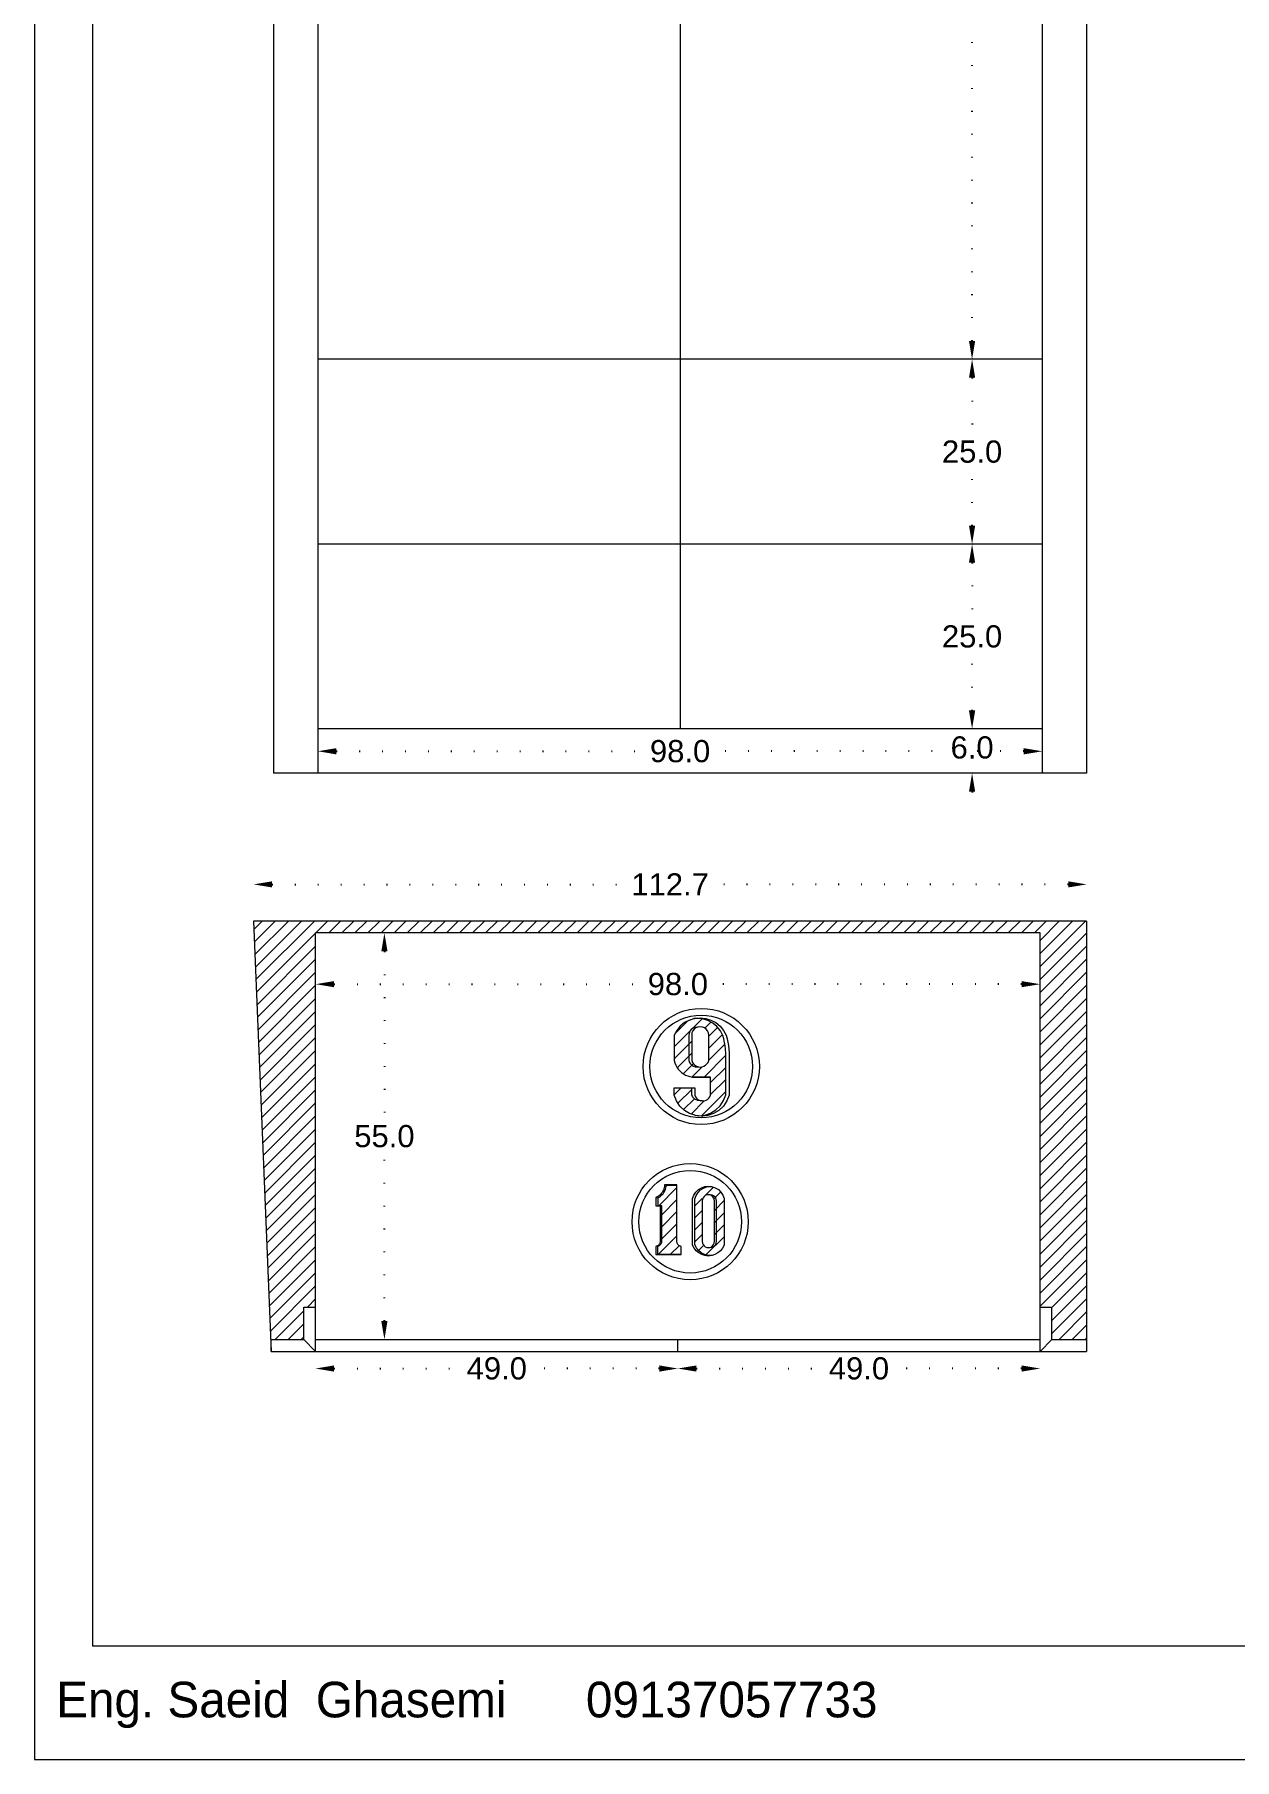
# Model space of a CAD drawing. Header units: centimetres. Extents: x 31 to 5445, y 74 to 2139.
# Drawn here: x 3373.7 to 3536, y 1610.1 to 1843.5 of the extents above; entities that cross this region are included whole.
import ezdxf

# ---------------------------------------------------------------- set-up
doc = ezdxf.new("R2010")
doc.units = ezdxf.units.CM
doc.header["$MEASUREMENT"] = 0
doc.linetypes.add('ACAD_ISO07W100', pattern=[3, 0, -3])
doc.styles.get("Standard").update_dxf_attribs({"font": 'arial.ttf'})
doc.dimstyles.get("Standard").update_dxf_attribs({"dimtxt": 3, "dimasz": 2.5, "dimexe": 0.18, "dimexo": 0.0625, "dimgap": 0.09, "dimtad": 0, "dimtih": 1, "dimtoh": 1, "dimdec": 1, "dimzin": 0, "dimdsep": 46, "dimtxsty": 'Standard', "dimcen": 0.09, "dimse1": 1, "dimse2": 1, "dimadec": 0, "dimazin": 0, "dimtfac": 1, "dimtdec": 1, "dimtofl": 0, "dimtmove": 0, "dimatfit": 3, "dimfxl": 1, "dimtolj": 1, "dimtzin": 0, "dimarcsym": 0})
pattern_1 = [(45, (2875.7739, 2228.7561), (-0.8148213, 0.8148213), [])]

# ---------------------------------------------------------------- blocks, each defined once
blk = doc.blocks.new('*D254')
at = {"color": 0, "linetype": 'ACAD_ISO07W100', "lineweight": -2, "transparency": 16777216}
for p, q in [((3405.8, 1728.49), (3454.64, 1728.49)), ((3513.5, 1728.49), (3464.66, 1728.49))]:
    blk.add_line(p, q, dxfattribs=at)
at = {"color": 0, "transparency": 16777216}
for points in [[(3405.8, 1728.91), (3405.8, 1728.08), (3403.3, 1728.49)], [(3513.5, 1728.91), (3513.5, 1728.08), (3516, 1728.49)]]:
    blk.add_solid(points, dxfattribs=at)
at = {"layer": 'Defpoints', "color": 0, "transparency": 16777216}
for p in [(3403.3, 1728.49), (3403.3, 1723.52), (3516, 1723.52)]:
    blk.add_point(p, dxfattribs=at)
at = {"color": 0, "lineweight": 20, "transparency": 16777216, "insert": (3459.65, 1728.49), "char_height": 3, "attachment_point": 5}
blk.add_mtext('\\A1;112.7', dxfattribs=at)
blk = doc.blocks.new('*D253')
at = {"color": 0, "linetype": 'ACAD_ISO07W100', "lineweight": -2, "transparency": 16777216}
for p, q in [((3414.2, 1714.99), (3456.72, 1714.99)), ((3507.2, 1714.99), (3464.68, 1714.99))]:
    blk.add_line(p, q, dxfattribs=at)
at = {"color": 0, "transparency": 16777216}
for points in [[(3414.2, 1715.41), (3414.2, 1714.58), (3411.7, 1714.99)], [(3507.2, 1715.41), (3507.2, 1714.58), (3509.7, 1714.99)]]:
    blk.add_solid(points, dxfattribs=at)
at = {"layer": 'Defpoints', "color": 0, "transparency": 16777216}
for p in [(3411.7, 1714.99), (3411.7, 1665.32), (3509.7, 1665.32)]:
    blk.add_point(p, dxfattribs=at)
at = {"color": 0, "lineweight": 20, "transparency": 16777216, "insert": (3460.7, 1714.99), "char_height": 3, "attachment_point": 5}
blk.add_mtext('\\A1;98.0', dxfattribs=at)
blk = doc.blocks.new('*D255')
at = {"color": 0, "linetype": 'ACAD_ISO07W100', "lineweight": -2, "transparency": 16777216}
for p, q in [((3421, 1719.42), (3421, 1696.04)), ((3421, 1669.42), (3421, 1692.79))]:
    blk.add_line(p, q, dxfattribs=at)
at = {"color": 0, "transparency": 16777216}
for points in [[(3420.58, 1719.42), (3421.42, 1719.42), (3421, 1721.92)], [(3420.58, 1669.42), (3421.42, 1669.42), (3421, 1666.92)]]:
    blk.add_solid(points, dxfattribs=at)
at = {"layer": 'Defpoints', "color": 0, "transparency": 16777216}
for p in [(3411.7, 1721.92), (3421, 1721.92), (3411.7, 1666.92)]:
    blk.add_point(p, dxfattribs=at)
at = {"color": 0, "lineweight": 20, "transparency": 16777216, "insert": (3421, 1694.42), "char_height": 3, "attachment_point": 5}
blk.add_mtext('\\A1;55.0', dxfattribs=at)
blk = doc.blocks.new('*D256')
at = {"color": 0, "linetype": 'ACAD_ISO07W100', "lineweight": -2, "transparency": 16777216}
for p, q in [((3414.2, 1663), (3432.16, 1663)), ((3458.2, 1663), (3440.24, 1663))]:
    blk.add_line(p, q, dxfattribs=at)
at = {"color": 0, "transparency": 16777216}
for points in [[(3414.2, 1663.42), (3414.2, 1662.58), (3411.7, 1663)], [(3458.2, 1663.42), (3458.2, 1662.58), (3460.7, 1663)]]:
    blk.add_solid(points, dxfattribs=at)
at = {"layer": 'Defpoints', "color": 0, "transparency": 16777216}
for p in [(3411.7, 1665.32), (3460.7, 1665.32), (3411.7, 1663)]:
    blk.add_point(p, dxfattribs=at)
at = {"color": 0, "lineweight": 20, "transparency": 16777216, "insert": (3436.2, 1663), "char_height": 3, "attachment_point": 5}
blk.add_mtext('\\A1;49.0', dxfattribs=at)
blk = doc.blocks.new('*D257')
at = {"color": 0, "linetype": 'ACAD_ISO07W100', "lineweight": -2, "transparency": 16777216}
for p, q in [((3463.2, 1663), (3481.16, 1663)), ((3507.2, 1663), (3489.24, 1663))]:
    blk.add_line(p, q, dxfattribs=at)
at = {"color": 0, "transparency": 16777216}
for points in [[(3463.2, 1663.42), (3463.2, 1662.58), (3460.7, 1663)], [(3507.2, 1663.42), (3507.2, 1662.58), (3509.7, 1663)]]:
    blk.add_solid(points, dxfattribs=at)
at = {"layer": 'Defpoints', "color": 0, "transparency": 16777216}
for p in [(3460.7, 1665.32), (3509.7, 1665.32), (3460.7, 1663)]:
    blk.add_point(p, dxfattribs=at)
at = {"color": 0, "lineweight": 20, "transparency": 16777216, "insert": (3485.2, 1663), "char_height": 3, "attachment_point": 5}
blk.add_mtext('\\A1;49.0', dxfattribs=at)
blk = doc.blocks.new('*D258')
at = {"color": 0, "linetype": 'ACAD_ISO07W100', "lineweight": -2, "transparency": 16777216}
for p, q in [((3500.5, 1752.02), (3500.5, 1754.52)), ((3500.5, 1741.02), (3500.5, 1738.52))]:
    blk.add_line(p, q, dxfattribs=at)
at = {"color": 0, "transparency": 16777216}
for points in [[(3500.08, 1752.02), (3500.92, 1752.02), (3500.5, 1749.52)], [(3500.08, 1741.02), (3500.92, 1741.02), (3500.5, 1743.52)]]:
    blk.add_solid(points, dxfattribs=at)
at = {"layer": 'Defpoints', "color": 0, "transparency": 16777216}
for p in [(3500.5, 1749.52), (3510, 1749.52), (3516, 1743.52)]:
    blk.add_point(p, dxfattribs=at)
at = {"color": 0, "lineweight": 20, "transparency": 16777216, "insert": (3500.5, 1747), "char_height": 3, "attachment_point": 5}
blk.add_mtext('\\A1;6.0', dxfattribs=at)
blk = doc.blocks.new('*D259')
at = {"color": 0, "linetype": 'ACAD_ISO07W100', "lineweight": -2, "transparency": 16777216}
for p, q in [((3500.5, 1772.02), (3500.5, 1763.64)), ((3500.5, 1752.02), (3500.5, 1760.39))]:
    blk.add_line(p, q, dxfattribs=at)
at = {"color": 0, "transparency": 16777216}
for points in [[(3500.08, 1772.02), (3500.92, 1772.02), (3500.5, 1774.52)], [(3500.08, 1752.02), (3500.92, 1752.02), (3500.5, 1749.52)]]:
    blk.add_solid(points, dxfattribs=at)
at = {"layer": 'Defpoints', "color": 0, "transparency": 16777216}
for p in [(3500.5, 1774.52), (3510, 1774.52), (3510, 1749.52)]:
    blk.add_point(p, dxfattribs=at)
at = {"color": 0, "lineweight": 20, "transparency": 16777216, "insert": (3500.5, 1762.02), "char_height": 3, "attachment_point": 5}
blk.add_mtext('\\A1;25.0', dxfattribs=at)
blk = doc.blocks.new('*D260')
at = {"color": 0, "linetype": 'ACAD_ISO07W100', "lineweight": -2, "transparency": 16777216}
for p, q in [((3500.5, 1797.02), (3500.5, 1788.64)), ((3500.5, 1777.02), (3500.5, 1785.39))]:
    blk.add_line(p, q, dxfattribs=at)
at = {"color": 0, "transparency": 16777216}
for points in [[(3500.08, 1797.02), (3500.92, 1797.02), (3500.5, 1799.52)], [(3500.08, 1777.02), (3500.92, 1777.02), (3500.5, 1774.52)]]:
    blk.add_solid(points, dxfattribs=at)
at = {"layer": 'Defpoints', "color": 0, "transparency": 16777216}
for p in [(3500.5, 1799.52), (3510, 1799.52), (3510, 1774.52)]:
    blk.add_point(p, dxfattribs=at)
at = {"color": 0, "lineweight": 20, "transparency": 16777216, "insert": (3500.5, 1787.02), "char_height": 3, "attachment_point": 5}
blk.add_mtext('\\A1;25.0', dxfattribs=at)
blk = doc.blocks.new('*D261')
at = {"color": 0, "linetype": 'ACAD_ISO07W100', "lineweight": -2, "transparency": 16777216}
for p, q in [((3500.5, 1954.02), (3500.5, 1879.64)), ((3500.5, 1802.02), (3500.5, 1876.39))]:
    blk.add_line(p, q, dxfattribs=at)
at = {"color": 0, "transparency": 16777216}
for points in [[(3500.08, 1954.02), (3500.92, 1954.02), (3500.5, 1956.52)], [(3500.08, 1802.02), (3500.92, 1802.02), (3500.5, 1799.52)]]:
    blk.add_solid(points, dxfattribs=at)
at = {"layer": 'Defpoints', "color": 0, "transparency": 16777216}
for p in [(3500.5, 1956.52), (3510, 1956.52), (3510, 1799.52)]:
    blk.add_point(p, dxfattribs=at)
at = {"color": 0, "lineweight": 20, "transparency": 16777216, "insert": (3500.5, 1878.02), "char_height": 3, "attachment_point": 5}
blk.add_mtext('\\A1;157.0', dxfattribs=at)
blk = doc.blocks.new('*D264')
at = {"color": 0, "linetype": 'ACAD_ISO07W100', "lineweight": -2, "transparency": 16777216}
for p, q in [((3414.5, 1746.5), (3457.02, 1746.5)), ((3507.5, 1746.5), (3464.98, 1746.5))]:
    blk.add_line(p, q, dxfattribs=at)
at = {"color": 0, "transparency": 16777216}
for points in [[(3414.5, 1746.92), (3414.5, 1746.08), (3412, 1746.5)], [(3507.5, 1746.92), (3507.5, 1746.08), (3510, 1746.5)]]:
    blk.add_solid(points, dxfattribs=at)
at = {"layer": 'Defpoints', "color": 0, "transparency": 16777216}
for p in [(3412, 1749.52), (3510, 1749.52), (3510, 1746.5)]:
    blk.add_point(p, dxfattribs=at)
at = {"color": 0, "lineweight": 20, "transparency": 16777216, "insert": (3461, 1746.5), "char_height": 3, "attachment_point": 5}
blk.add_mtext('\\A1;98.0', dxfattribs=at)

msp = doc.modelspace()

# ---------------------------------------------------------------- hatches: boundary and pattern name
at = {"lineweight": 20}
h = msp.add_hatch(dxfattribs=at)
h.set_pattern_fill('ANSI31', color=256, scale=10, angle=180)
h.set_pattern_definition([(225, (6264.4036, 2074.9939), (0.8838835, -0.8838835), [])])
h.paths.add_polyline_path([(3509.7, 1671.32), (3511.3, 1671.32), (3511.3, 1666.92), (3516, 1666.92), (3516, 1723.52), (3403.3, 1723.52), (3405.63, 1666.92), (3410.1, 1666.92), (3410.1, 1671.32), (3411.7, 1671.32), (3411.7, 1721.92), (3509.7, 1721.92)])
h = msp.add_hatch(dxfattribs=at)
h.set_pattern_fill('ANSI31', color=256, scale=9.218651)
h.set_pattern_definition([(45, (2859.1462, 2249.4942), (-0.8148213, 0.8148213), [])])
h.paths.add_polyline_path([(3467.18, 1703.79), (3467.19, 1703.96), (3467.2, 1704.39), (3467.21, 1704.82), (3467.2, 1705.25), (3467.18, 1705.68), (3467.14, 1706.18), (3467.09, 1706.66), (3467.01, 1707.12), (3466.92, 1707.59), (3466.8, 1708.05), (3466.45, 1708.7), (3465.98, 1709.27), (3465.41, 1709.74), (3464.76, 1710.08), (3464.05, 1710.3), (3463.31, 1710.37), (3462.87, 1710.33), (3462.27, 1710.14), (3461.61, 1709.79), (3461.03, 1709.32), (3460.56, 1708.74), (3460.2, 1708.09), (3460.2, 1704.65), (3460.29, 1704.34), (3460.41, 1704.05), (3460.56, 1703.76), (3460.74, 1703.5), (3460.96, 1703.26), (3461.19, 1703.04), (3461.46, 1702.86), (3461.74, 1702.7), (3462.03, 1702.58), (3462.34, 1702.49), (3462.66, 1702.43), (3462.71, 1702.43), (3464.7, 1702.43), (3465.13, 1702.41), (3465.13, 1699.97), (3465.03, 1699.75), (3464.89, 1699.56), (3464.72, 1699.4), (3464.51, 1699.29), (3464.29, 1699.21), (3464.05, 1699.19), (3463.82, 1699.21), (3463.41, 1699.26), (3463.18, 1699.33), (3462.98, 1699.45), (3462.81, 1699.61), (3462.67, 1699.79), (3462.57, 1700.01), (3462.57, 1700.95), (3460.2, 1700.95), (3460.2, 1699.97), (3460.51, 1699.19), (3460.98, 1698.5), (3461.58, 1697.92), (3462.29, 1697.49), (3462.99, 1697.26), (3463.5, 1697.2), (3464.33, 1697.29), (3465.11, 1697.56), (3465.82, 1697.98), (3466.42, 1698.55), (3466.88, 1699.24), (3467.18, 1700.01)])
h.paths.add_polyline_path([(3464.63, 1704.2), (3464.45, 1704.03), (3464.22, 1703.89), (3463.98, 1703.81), (3463.72, 1703.78), (3463.47, 1703.81), (3463.22, 1703.89), (3463, 1704.03), (3462.81, 1704.2), (3462.67, 1704.41), (3462.57, 1704.65), (3462.57, 1708.09), (3462.61, 1708.39), (3462.72, 1708.66), (3462.91, 1708.9), (3463.15, 1709.09), (3463.42, 1709.2), (3463.72, 1709.24), (3464.02, 1709.2), (3464.3, 1709.09), (3464.54, 1708.9), (3464.72, 1708.66), (3464.84, 1708.39), (3464.88, 1708.09), (3464.88, 1704.65), (3464.78, 1704.41)], flags=16)
h = msp.add_hatch(dxfattribs=at)
h.set_pattern_fill('ANSI31', color=256, scale=9.218651)
h.set_pattern_definition(pattern_1)
h.paths.add_polyline_path([(3460.99, 1679.56), (3460.92, 1679.59), (3460.85, 1679.63), (3460.79, 1679.68), (3460.74, 1679.74), (3460.69, 1679.8), (3460.65, 1679.87), (3460.62, 1679.94), (3460.6, 1680.01), (3460.58, 1680.09), (3460.58, 1680.16), (3460.58, 1687.8), (3459.14, 1687.8), (3459.12, 1687.62), (3459.09, 1687.45), (3459.04, 1687.28), (3458.97, 1687.11), (3458.89, 1686.95), (3458.79, 1686.8), (3458.69, 1686.65), (3458.57, 1686.52), (3458.44, 1686.39), (3458.3, 1686.28), (3458.15, 1686.18), (3457.99, 1686.1), (3457.99, 1685.01), (3458.3, 1685.01), (3458.54, 1685), (3458.54, 1680.19), (3458.53, 1680.12), (3458.51, 1680.05), (3458.48, 1679.98), (3458.45, 1679.91), (3458.41, 1679.84), (3458.37, 1679.79), (3458.31, 1679.73), (3458.26, 1679.68), (3458.2, 1679.64), (3458.13, 1679.61), (3458.06, 1679.58), (3457.99, 1679.56), (3457.99, 1678.46), (3461.13, 1678.46), (3461.13, 1679.52), (3461.06, 1679.54)])
h = msp.add_hatch(dxfattribs=at)
h.set_pattern_fill('ANSI31', color=256, scale=9.218651)
h.set_pattern_definition(pattern_1)
h.paths.add_polyline_path([(3463, 1685.97), (3463, 1679.74), (3463.2, 1679.33), (3463.48, 1678.97), (3463.83, 1678.67), (3464.23, 1678.45), (3464.66, 1678.32), (3465.11, 1678.27), (3465.36, 1678.3), (3465.72, 1678.41), (3466.12, 1678.63), (3466.47, 1678.93), (3466.75, 1679.29), (3466.96, 1679.71), (3466.96, 1686), (3466.79, 1686.45), (3466.52, 1686.86), (3466.18, 1687.2), (3465.76, 1687.45), (3465.36, 1687.59), (3465.11, 1687.62), (3464.64, 1687.56), (3464.18, 1687.41), (3463.77, 1687.16), (3463.43, 1686.82), (3463.17, 1686.42)])
h.paths.add_polyline_path([(3465.64, 1679.77), (3464.94, 1679.24), (3464.08, 1679.6), (3464, 1680.17), (3464, 1686.09), (3464.7, 1686.62), (3465.02, 1686.49), (3465.39, 1686.45), (3465.64, 1685.83)], flags=16)

# ---------------------------------------------------------------- linework, layer by layer
for p, q in [((3406, 2017.52), (3406, 1743.52)), ((3412, 2017.52), (3412, 1743.52)), ((3510, 2017.52), (3510, 1743.52)), ((3516, 2017.52), (3516, 1743.52)), ((3461, 2011.52), (3461, 1749.52)), ((3510, 1799.52), (3412, 1799.52)), ((3510, 1774.52), (3412, 1774.52)), ((3510, 1749.52), (3412, 1749.52)), ((3516, 1743.52), (3406, 1743.52)), ((3516, 1723.52), (3403.3, 1723.52)), ((3403.3, 1723.52), (3405.7, 1665.32)), ((3516, 1723.52), (3516, 1665.32)), ((3411.7, 1665.32), (3411.7, 1721.92)), ((3509.7, 1721.92), (3411.7, 1721.92)), ((3509.7, 1665.32), (3509.7, 1721.92)), ((3457.99, 1686.1), (3457.99, 1685.01)), ((3457.99, 1678.46), (3461.13, 1678.46)), ((3410.1, 1666.92), (3410.1, 1671.32)), ((3410.1, 1671.32), (3411.7, 1671.32)), ((3509.7, 1671.32), (3511.3, 1671.32)), ((3511.3, 1666.92), (3511.3, 1671.32)), ((3405.7, 1665.32), (3405.7, 1666.92)), ((3405.7, 1666.92), (3410.1, 1666.92)), ((3410.1, 1666.92), (3411.7, 1665.32)), ((3411.7, 1666.92), (3509.7, 1666.92)), ((3460.7, 1665.32), (3460.7, 1666.92)), ((3511.3, 1666.92), (3509.7, 1665.32)), ((3511.3, 1666.92), (3516, 1666.92)), ((3405.7, 1665.32), (3516, 1665.32))]:
    msp.add_line(p, q, dxfattribs=at)
for points in [[(3373.67, 2076.81), (3373.67, 1610.11), (3703.66, 1610.11), (3703.66, 2076.81)], [(3381.52, 2068.96), (3381.52, 1625.48), (3695.8, 1625.48), (3695.8, 2068.96)], [(3464.05, 1697.13), (3464.05, 1697.15), (3463.92, 1697.13)], [(3466.47, 1678.93), (3466.12, 1678.63), (3465.72, 1678.41), (3465.36, 1678.3), (3465.28, 1678.27), (3464.82, 1678.22), (3464.36, 1678.27), (3463.92, 1678.41), (3463.52, 1678.63), (3463.17, 1678.93), (3462.89, 1679.29), (3462.69, 1679.71), (3462.69, 1686), (3462.86, 1686.45), (3463.12, 1686.86), (3463.47, 1687.2), (3463.88, 1687.45), (3464.34, 1687.61), (3464.82, 1687.66), (3465.3, 1687.61), (3465.36, 1687.59), (3465.76, 1687.45), (3466.18, 1687.2), (3466.52, 1686.86), (3466.79, 1686.45), (3466.96, 1686), (3466.96, 1679.71), (3466.75, 1679.29)]]:
    msp.add_lwpolyline(points, close=True, dxfattribs=at)
for points in [[(3462.27, 1710.14), (3461.61, 1709.79), (3461.03, 1709.32), (3460.56, 1708.74), (3460.2, 1708.09), (3460.2, 1704.65), (3460.29, 1704.34), (3460.41, 1704.05), (3460.56, 1703.76), (3460.74, 1703.5), (3460.96, 1703.26), (3461.19, 1703.04), (3461.46, 1702.86), (3461.74, 1702.7), (3462.03, 1702.58), (3462.34, 1702.49), (3462.66, 1702.43), (3462.71, 1702.43), (3462.98, 1702.41), (3465.13, 1702.41)], [(3463.31, 1709.19), (3463.02, 1709.15), (3462.74, 1709.04), (3462.5, 1708.86), (3462.32, 1708.62), (3462.21, 1708.34), (3462.17, 1708.05), (3462.17, 1704.65), (3462.27, 1704.41), (3462.41, 1704.2), (3462.6, 1704.02), (3462.82, 1703.89), (3463.06, 1703.81), (3463.31, 1703.79), (3463.72, 1703.78), (3463.98, 1703.81), (3464.22, 1703.89), (3464.45, 1704.03), (3464.63, 1704.2), (3464.78, 1704.41), (3464.88, 1704.65), (3464.88, 1708.09)], [(3462.27, 1710.14), (3462.87, 1710.33), (3462.98, 1710.36), (3463.72, 1710.43), (3464.47, 1710.36), (3465.18, 1710.14), (3465.84, 1709.79), (3466.42, 1709.32), (3466.89, 1708.74), (3467.24, 1708.09), (3467.36, 1707.62), (3467.46, 1707.15), (3467.54, 1706.68), (3467.59, 1706.21), (3467.63, 1705.7), (3467.65, 1705.26), (3467.65, 1704.83), (3467.65, 1704.39), (3467.64, 1703.96), (3467.63, 1703.78), (3467.63, 1699.97), (3467.32, 1699.19), (3466.86, 1698.5), (3466.25, 1697.92), (3465.54, 1697.49), (3464.75, 1697.22), (3464.05, 1697.15)], [(3464.88, 1708.09), (3464.84, 1708.39), (3464.72, 1708.66), (3464.54, 1708.9), (3464.3, 1709.09), (3464.02, 1709.2), (3463.72, 1709.24), (3463.42, 1709.2), (3463.15, 1709.09), (3462.91, 1708.9), (3462.72, 1708.66), (3462.61, 1708.39), (3462.57, 1708.09), (3462.57, 1704.65), (3462.67, 1704.41), (3462.81, 1704.2), (3463, 1704.03), (3463.22, 1703.89), (3463.47, 1703.81), (3463.72, 1703.78)], [(3462.99, 1697.26), (3463.5, 1697.2), (3464.33, 1697.29), (3465.11, 1697.56), (3465.82, 1697.98), (3466.42, 1698.55), (3466.88, 1699.24), (3467.18, 1700.01), (3467.18, 1703.79), (3467.19, 1703.96), (3467.2, 1704.39), (3467.21, 1704.82), (3467.2, 1705.25), (3467.18, 1705.68), (3467.14, 1706.18), (3467.09, 1706.66), (3467.01, 1707.12), (3466.92, 1707.59), (3466.8, 1708.05), (3466.45, 1708.7), (3465.98, 1709.27), (3465.41, 1709.74), (3464.76, 1710.08), (3464.05, 1710.3), (3463.31, 1710.37), (3462.87, 1710.33)], [(3464.05, 1699.19), (3464.29, 1699.21), (3464.51, 1699.29), (3464.72, 1699.4), (3464.89, 1699.56), (3465.03, 1699.75), (3465.13, 1699.97), (3465.13, 1702.41), (3464.7, 1702.43), (3462.71, 1702.43)], [(3463.92, 1697.13), (3463.09, 1697.22), (3462.99, 1697.26), (3462.29, 1697.49), (3461.58, 1697.92), (3460.98, 1698.5), (3460.51, 1699.19), (3460.2, 1699.97), (3460.2, 1700.95), (3462.57, 1700.95), (3462.98, 1700.95), (3462.98, 1699.97), (3463.07, 1699.75), (3463.21, 1699.56), (3463.39, 1699.4), (3463.59, 1699.29), (3463.82, 1699.21)], [(3464.05, 1699.19), (3463.82, 1699.21), (3463.41, 1699.26), (3463.18, 1699.33), (3462.98, 1699.45), (3462.81, 1699.61), (3462.67, 1699.79), (3462.57, 1700.01), (3462.57, 1700.95)], [(3457.74, 1678.41), (3461.13, 1678.41), (3461.13, 1678.46), (3461.13, 1679.52), (3461.06, 1679.54), (3460.99, 1679.56), (3460.92, 1679.59), (3460.85, 1679.63), (3460.79, 1679.68), (3460.74, 1679.74), (3460.69, 1679.8), (3460.65, 1679.87), (3460.62, 1679.94), (3460.6, 1680.01), (3460.58, 1680.09), (3460.58, 1680.16), (3460.58, 1687.8), (3460.58, 1687.85), (3458.91, 1687.85), (3458.89, 1687.67), (3458.85, 1687.49), (3458.8, 1687.32), (3458.74, 1687.15), (3458.65, 1686.99), (3458.56, 1686.83), (3458.45, 1686.68), (3458.33, 1686.55), (3458.2, 1686.42), (3458.06, 1686.31), (3457.9, 1686.21), (3457.74, 1686.12), (3457.74, 1685.01), (3457.99, 1685.01), (3458.3, 1685.01), (3458.3, 1680.16), (3458.29, 1680.09), (3458.27, 1680.01), (3458.25, 1679.94), (3458.21, 1679.87), (3458.17, 1679.81), (3458.13, 1679.75), (3458.08, 1679.7), (3458.02, 1679.65), (3457.95, 1679.61), (3457.89, 1679.57), (3457.82, 1679.54), (3457.74, 1679.52), (3457.74, 1678.41), (3457.99, 1678.46), (3457.99, 1679.56), (3458.06, 1679.58), (3458.13, 1679.61), (3458.2, 1679.64), (3458.26, 1679.68), (3458.31, 1679.73), (3458.37, 1679.79), (3458.41, 1679.84), (3458.45, 1679.91), (3458.48, 1679.98), (3458.51, 1680.05), (3458.53, 1680.12), (3458.54, 1680.19), (3458.54, 1685), (3458.3, 1685.01)], [(3457.74, 1686.12), (3457.99, 1686.1), (3458.15, 1686.18), (3458.3, 1686.28), (3458.44, 1686.39), (3458.57, 1686.52), (3458.69, 1686.65), (3458.79, 1686.8), (3458.89, 1686.95), (3458.97, 1687.11), (3459.04, 1687.28), (3459.09, 1687.45), (3459.12, 1687.62), (3459.14, 1687.8)], [(3458.91, 1687.85), (3459.14, 1687.8), (3460.58, 1687.8)], [(3465.36, 1678.3), (3465.11, 1678.27), (3464.66, 1678.32), (3464.23, 1678.45), (3463.83, 1678.67), (3463.48, 1678.97), (3463.2, 1679.33), (3463, 1679.74), (3463, 1685.97), (3463.17, 1686.42), (3463.43, 1686.82), (3463.77, 1687.16), (3464.18, 1687.41), (3464.64, 1687.56), (3465.11, 1687.62), (3465.36, 1687.59)], [(3465.11, 1679.38), (3465.32, 1679.41), (3465.52, 1679.49), (3465.69, 1679.62), (3465.82, 1679.79), (3465.9, 1679.99), (3465.93, 1680.2), (3465.93, 1685.66), (3465.9, 1685.87), (3465.82, 1686.07), (3465.69, 1686.24), (3465.52, 1686.37), (3465.32, 1686.45), (3465.11, 1686.48), (3464.82, 1686.51), (3464.61, 1686.48), (3464.41, 1686.4), (3464.24, 1686.27), (3464.11, 1686.1), (3464.03, 1685.9), (3464, 1685.69), (3464, 1680.17)], [(3464, 1680.17), (3464.03, 1679.95), (3464.11, 1679.76), (3464.24, 1679.59), (3464.41, 1679.46), (3464.61, 1679.38), (3464.82, 1679.35), (3465.03, 1679.38), (3465.23, 1679.46), (3465.4, 1679.59), (3465.53, 1679.76), (3465.61, 1679.95), (3465.64, 1680.17), (3465.64, 1685.69), (3465.61, 1685.9), (3465.53, 1686.1), (3465.4, 1686.27), (3465.23, 1686.4), (3465.03, 1686.48), (3464.82, 1686.51)]]:
    msp.add_lwpolyline(points, dxfattribs=at)
for centre, radius in [((3463.86, 1703.86), 7.86), ((3463.86, 1703.86), 6.94), ((3462.36, 1682.86), 7.86), ((3462.36, 1682.86), 6.94)]:
    msp.add_circle(centre, radius, dxfattribs=at)

# ---------------------------------------------------------------- texts
at = {"lineweight": 20, "insert": (3357.31, 1620.63), "char_height": 4.821, "attachment_point": 1}
msp.add_mtext_dynamic_manual_height_columns('{\\fPlantagenet Cherokee|b0|i0|c0|p18;^IEng. Saeid  Ghasemi      09137057733}', width=212.9476, gutter_width=23.81, heights=[0], dxfattribs=at)

# ---------------------------------------------------------------- dimensions: what is measured, and where the dimension line sits
at = {"lineweight": 20}
for base, p1, p2, angle, picture, middle in [((3500.5, 1956.52), (3510, 1799.52), (3510, 1956.52), 270, '*D261', (3500.5, 1878.02)), ((3500.5, 1799.52), (3510, 1774.52), (3510, 1799.52), 270, '*D260', (3500.5, 1787.02)), ((3500.5, 1774.52), (3510, 1749.52), (3510, 1774.52), 270, '*D259', (3500.5, 1762.02)), ((3403.3, 1728.49), (3516, 1723.52), (3403.3, 1723.52), 180, '*D254', (3459.65, 1728.49))]:
    dim = msp.add_linear_dim(base=base, p1=p1, p2=p2, angle=angle, dimstyle='Standard', dxfattribs=at)
    dim.commit()
    dim.dimension.update_dxf_attribs({"geometry": picture, "text_midpoint": middle})
for base, p1, p2, angle, picture, middle in [((3500.5, 1749.52), (3516, 1743.52), (3510, 1749.52), 270, '*D258', (3500.5, 1747)), ((3421, 1721.92), (3411.7, 1666.92), (3411.7, 1721.92), 270, '*D255', (3421, 1694.42)), ((3411.7, 1714.99), (3509.7, 1665.32), (3411.7, 1665.32), 180, '*D253', (3460.7, 1714.99))]:
    dim = msp.add_linear_dim(base=base, p1=p1, p2=p2, angle=angle, dimstyle='Standard', dxfattribs=at)
    dim.commit()
    dim.dimension.update_dxf_attribs({"geometry": picture, "text_midpoint": middle, "dimtype": 160})
for base, p1, p2, picture, middle in [((3510, 1746.5), (3412, 1749.52), (3510, 1749.52), '*D264', (3461, 1746.5)), ((3411.7, 1663), (3460.7, 1665.32), (3411.7, 1665.32), '*D256', (3436.2, 1663)), ((3460.7, 1663), (3509.7, 1665.32), (3460.7, 1665.32), '*D257', (3485.2, 1663))]:
    dim = msp.add_linear_dim(base=base, p1=p1, p2=p2, dimstyle='Standard', dxfattribs=at)
    dim.commit()
    dim.dimension.update_dxf_attribs({"geometry": picture, "text_midpoint": middle})

doc.saveas('drawing.dxf')
